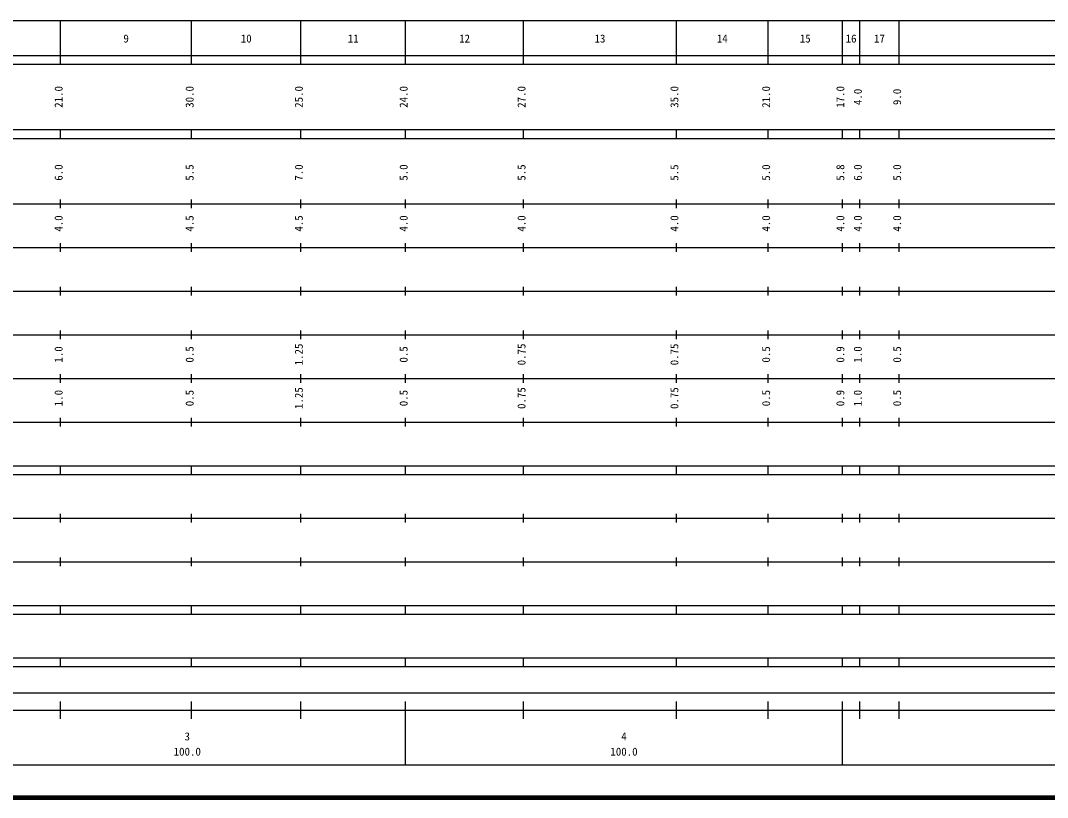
# Model space of a CAD drawing. Units: millimetres on the paper, enlarged 1000 times. Extents: x 40000 to 680000, y 20000 to 380000.
# Drawn here: x 279822 to 514964, y 20000 to 198000 of the extents above; entities that cross this region are included whole.
import ezdxf
from ezdxf.enums import TextEntityAlignment as Align

# ---------------------------------------------------------------- set-up
doc = ezdxf.new("R2010")
doc.units = ezdxf.units.MM
doc.header["$LTSCALE"] = 1000
doc.layers.add('M-TTL', color=2, linetype='Continuous', lineweight=140)
doc.layers.add('M-TTL-BAND', color=7, linetype='Continuous', lineweight=25)
doc.styles.add('ＭＳ ゴシック', font='')
doc.styles.get('ＭＳ ゴシック').set_extended_font_data('MS Gothic')

msp = doc.modelspace()

# ---------------------------------------------------------------- linework, layer by layer
at = {"layer": 'M-TTL'}
msp.add_line((40000, 20000), (680000, 20000), dxfattribs=at)
at = {"layer": 'M-TTL-BAND'}
for p, q in [((68000, 198000), (579000, 198000)), ((289000, 188000), (289000, 198000)), ((319000, 188000), (319000, 198000)), ((344000, 188000), (344000, 198000)), ((368000, 188000), (368000, 198000)), ((395000, 188000), (395000, 198000)), ((430000, 188000), (430000, 198000)), ((451000, 188000), (451000, 198000)), ((468000, 188000), (468000, 198000)), ((472000, 188000), (472000, 198000)), ((481000, 188000), (481000, 198000)), ((40000, 190000), (579000, 190000)), ((40000, 188000), (579000, 188000)), ((40000, 173000), (579000, 173000)), ((289000, 171000), (289000, 173000)), ((319000, 171000), (319000, 173000)), ((344000, 171000), (344000, 173000)), ((368000, 171000), (368000, 173000)), ((395000, 171000), (395000, 173000)), ((430000, 171000), (430000, 173000)), ((451000, 171000), (451000, 173000)), ((468000, 171000), (468000, 173000)), ((472000, 171000), (472000, 173000)), ((481000, 171000), (481000, 173000)), ((40000, 171000), (579000, 171000)), ((40000, 156000), (579000, 156000)), ((289000, 155000), (289000, 157000)), ((319000, 155000), (319000, 157000)), ((344000, 155000), (344000, 157000)), ((368000, 155000), (368000, 157000)), ((395000, 155000), (395000, 157000)), ((430000, 155000), (430000, 157000)), ((451000, 155000), (451000, 157000)), ((468000, 155000), (468000, 157000)), ((472000, 155000), (472000, 157000)), ((481000, 155000), (481000, 157000)), ((46000, 146000), (579000, 146000)), ((289000, 145000), (289000, 147000)), ((319000, 145000), (319000, 147000)), ((344000, 145000), (344000, 147000)), ((368000, 145000), (368000, 147000)), ((395000, 145000), (395000, 147000)), ((430000, 145000), (430000, 147000)), ((451000, 145000), (451000, 147000)), ((468000, 145000), (468000, 147000)), ((472000, 145000), (472000, 147000)), ((481000, 145000), (481000, 147000)), ((289000, 135000), (289000, 137000)), ((319000, 135000), (319000, 137000)), ((344000, 135000), (344000, 137000)), ((368000, 135000), (368000, 137000)), ((395000, 135000), (395000, 137000)), ((430000, 135000), (430000, 137000)), ((451000, 135000), (451000, 137000)), ((468000, 135000), (468000, 137000)), ((472000, 135000), (472000, 137000)), ((481000, 135000), (481000, 137000)), ((52000, 136000), (579000, 136000)), ((289000, 125000), (289000, 127000)), ((319000, 125000), (319000, 127000)), ((344000, 125000), (344000, 127000)), ((368000, 125000), (368000, 127000)), ((395000, 125000), (395000, 127000)), ((430000, 125000), (430000, 127000)), ((451000, 125000), (451000, 127000)), ((468000, 125000), (468000, 127000)), ((472000, 125000), (472000, 127000)), ((481000, 125000), (481000, 127000)), ((46000, 126000), (579000, 126000)), ((52000, 116000), (579000, 116000)), ((289000, 115000), (289000, 117000)), ((319000, 115000), (319000, 117000)), ((344000, 115000), (344000, 117000)), ((368000, 115000), (368000, 117000)), ((395000, 115000), (395000, 117000)), ((430000, 115000), (430000, 117000)), ((451000, 115000), (451000, 117000)), ((468000, 115000), (468000, 117000)), ((472000, 115000), (472000, 117000)), ((481000, 115000), (481000, 117000)), ((46000, 106000), (579000, 106000)), ((289000, 105000), (289000, 107000)), ((319000, 105000), (319000, 107000)), ((344000, 105000), (344000, 107000)), ((368000, 105000), (368000, 107000)), ((395000, 105000), (395000, 107000)), ((430000, 105000), (430000, 107000)), ((451000, 105000), (451000, 107000)), ((468000, 105000), (468000, 107000)), ((472000, 105000), (472000, 107000)), ((481000, 105000), (481000, 107000)), ((40000, 96000), (579000, 96000)), ((289000, 94000), (289000, 96000)), ((319000, 94000), (319000, 96000)), ((344000, 94000), (344000, 96000)), ((368000, 94000), (368000, 96000)), ((395000, 94000), (395000, 96000)), ((430000, 94000), (430000, 96000)), ((451000, 94000), (451000, 96000)), ((468000, 94000), (468000, 96000)), ((472000, 94000), (472000, 96000)), ((481000, 94000), (481000, 96000)), ((40000, 94000), (579000, 94000)), ((289000, 83000), (289000, 85000)), ((319000, 83000), (319000, 85000)), ((344000, 83000), (344000, 85000)), ((368000, 83000), (368000, 85000)), ((395000, 83000), (395000, 85000)), ((430000, 83000), (430000, 85000)), ((451000, 83000), (451000, 85000)), ((468000, 83000), (468000, 85000)), ((472000, 83000), (472000, 85000)), ((481000, 83000), (481000, 85000)), ((49000, 84000), (579000, 84000)), ((40000, 74000), (579000, 74000)), ((289000, 73000), (289000, 75000)), ((319000, 73000), (319000, 75000)), ((344000, 73000), (344000, 75000)), ((368000, 73000), (368000, 75000)), ((395000, 73000), (395000, 75000)), ((430000, 73000), (430000, 75000)), ((451000, 73000), (451000, 75000)), ((468000, 73000), (468000, 75000)), ((472000, 73000), (472000, 75000)), ((481000, 73000), (481000, 75000)), ((40000, 64000), (579000, 64000)), ((289000, 62000), (289000, 64000)), ((319000, 62000), (319000, 64000)), ((344000, 62000), (344000, 64000)), ((368000, 62000), (368000, 64000)), ((395000, 62000), (395000, 64000)), ((430000, 62000), (430000, 64000)), ((451000, 62000), (451000, 64000)), ((468000, 62000), (468000, 64000)), ((472000, 62000), (472000, 64000)), ((481000, 62000), (481000, 64000)), ((40000, 62000), (579000, 62000)), ((40000, 52000), (579000, 52000)), ((289000, 50000), (289000, 52000)), ((319000, 50000), (319000, 52000)), ((344000, 50000), (344000, 52000)), ((368000, 50000), (368000, 52000)), ((395000, 50000), (395000, 52000)), ((430000, 50000), (430000, 52000)), ((451000, 50000), (451000, 52000)), ((468000, 50000), (468000, 52000)), ((472000, 50000), (472000, 52000)), ((481000, 50000), (481000, 52000)), ((40000, 50000), (579000, 50000)), ((71000, 44000), (565000, 44000)), ((40000, 40000), (579000, 40000)), ((289000, 38000), (289000, 42000)), ((319000, 38000), (319000, 42000)), ((344000, 38000), (344000, 42000)), ((368000, 27500), (368000, 42000)), ((395000, 38000), (395000, 42000)), ((430000, 38000), (430000, 42000)), ((451000, 38000), (451000, 42000)), ((468000, 27500), (468000, 42000)), ((472000, 38000), (472000, 42000)), ((481000, 38000), (481000, 42000)), ((68000, 27500), (579000, 27500))]:
    msp.add_line(p, q, dxfattribs=at)

# ---------------------------------------------------------------- texts
at = {"layer": 'M-TTL-BAND', "style": 'ＭＳ ゴシック'}
for s, p in [('9', (304000, 192405)), ('10', (331500, 192405)), ('11', (356000, 192405)), ('12', (381500, 192405)), ('13', (412500, 192405)), ('14', (440500, 192405)), ('15', (459500, 192405)), ('16', (470000, 192405)), ('17', (476500, 192405)), ('3', (318000, 32523)), ('4', (418000, 32523)), ('100.0', (318000, 29033)), ('100.0', (418000, 29033))]:
    msp.add_text(s, height=1833, dxfattribs=at).set_placement(p, align=Align.BOTTOM_CENTER)
for s, p in [('21.0', (290000, 180500)), ('30.0', (320000, 180500)), ('25.0', (345000, 180500)), ('24.0', (369000, 180500)), ('27.0', (396000, 180500)), ('35.0', (431000, 180500)), ('21.0', (452000, 180500)), ('17.0', (469000, 180500)), ('4.0', (473000, 180500)), ('9.0', (482000, 180500)), ('6.0', (290000, 163174)), ('5.5', (320000, 163174)), ('7.0', (345000, 163174)), ('5.0', (369000, 163174)), ('5.5', (396000, 163174)), ('5.5', (431000, 163174)), ('5.0', (452000, 163174)), ('5.8', (469000, 163174)), ('6.0', (473000, 163174)), ('5.0', (482000, 163174)), ('4.0', (290000, 151500)), ('4.5', (320000, 151500)), ('4.5', (345000, 151500)), ('4.0', (369000, 151500)), ('4.0', (396000, 151500)), ('4.0', (431000, 151500)), ('4.0', (452000, 151500)), ('4.0', (469000, 151500)), ('4.0', (473000, 151500)), ('4.0', (482000, 151500)), ('1.0', (290000, 121500)), ('0.5', (320000, 121500)), ('1.25', (345000, 121500)), ('0.5', (369000, 121500)), ('0.75', (396000, 121500)), ('0.75', (431000, 121500)), ('0.5', (452000, 121500)), ('0.9', (469000, 121500)), ('1.0', (473000, 121500)), ('0.5', (482000, 121500)), ('1.0', (290000, 111500)), ('0.5', (320000, 111500)), ('1.25', (345000, 111500)), ('0.5', (369000, 111500)), ('0.75', (396000, 111500)), ('0.75', (431000, 111500)), ('0.5', (452000, 111500)), ('0.9', (469000, 111500)), ('1.0', (473000, 111500)), ('0.5', (482000, 111500))]:
    msp.add_text(s, height=1833, rotation=90, dxfattribs=at).set_placement(p, align=Align.BOTTOM_CENTER)

doc.saveas('drawing.dxf')
